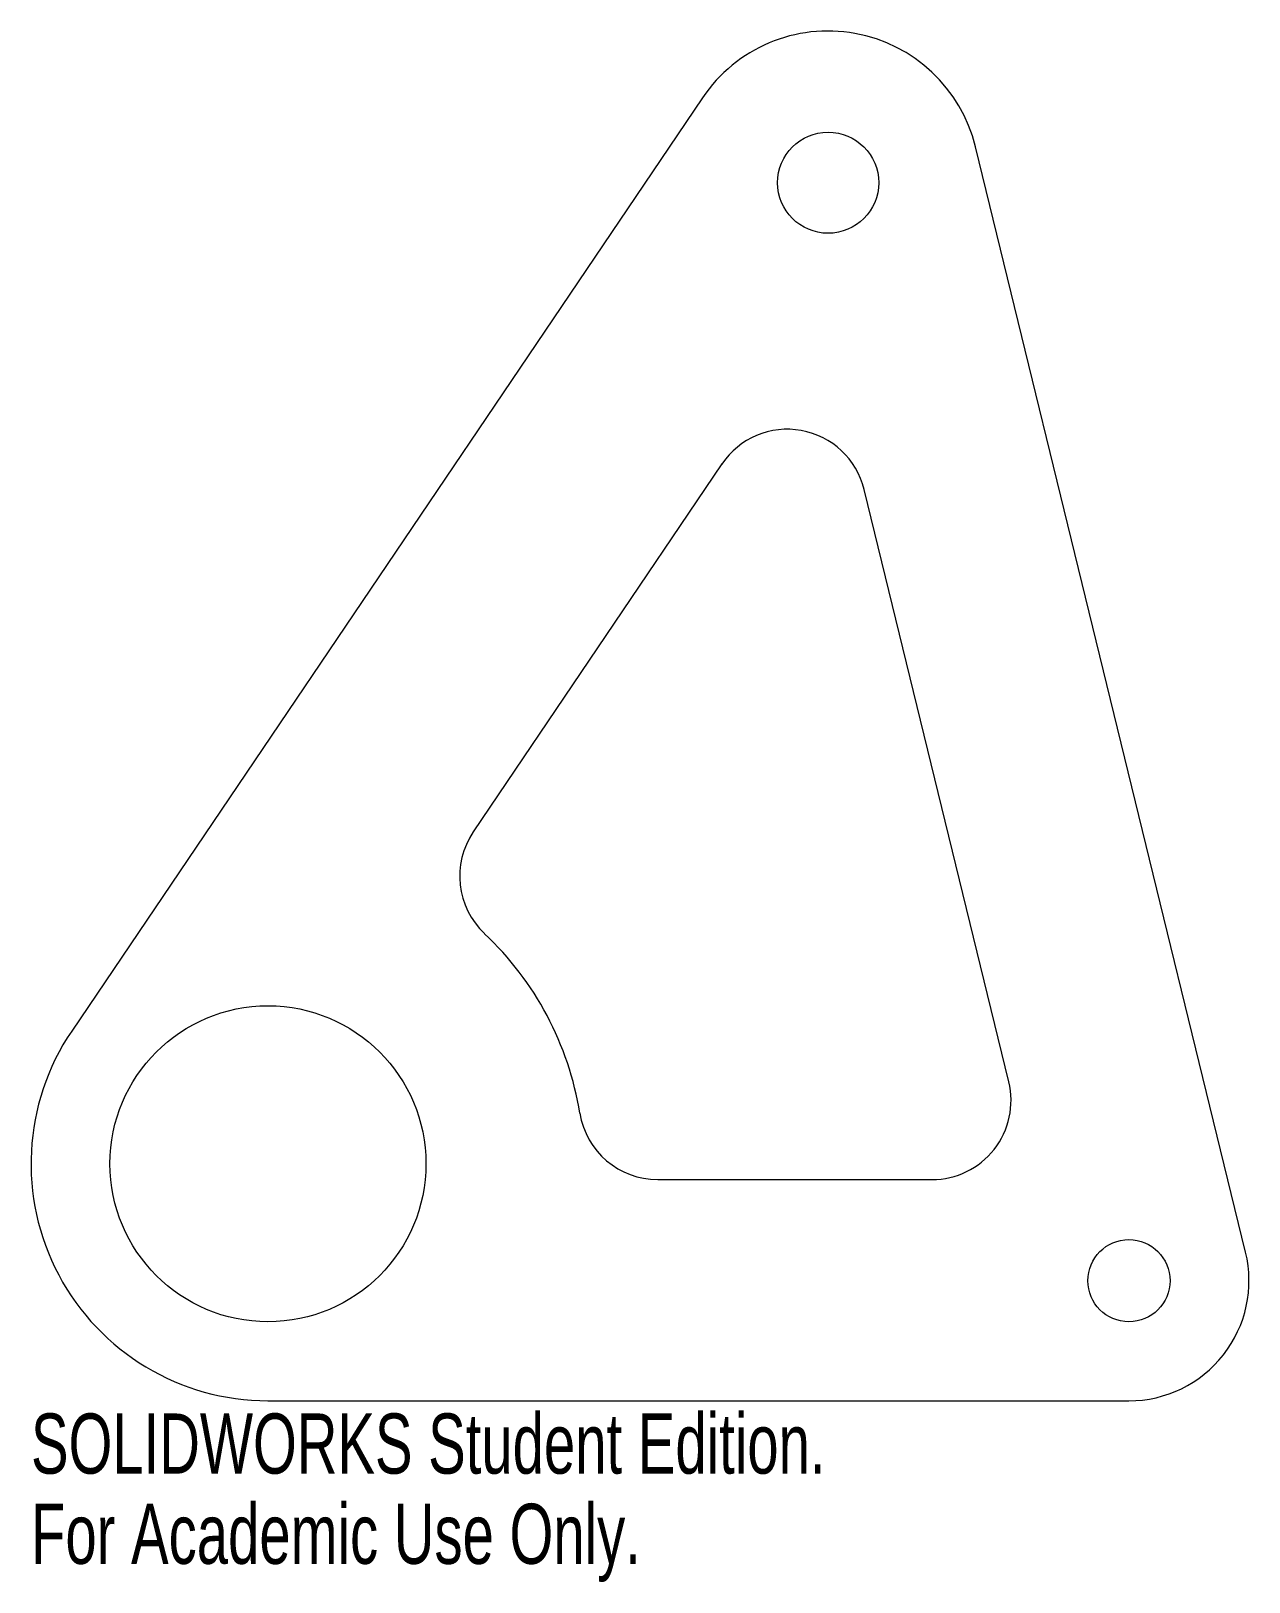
# Model space of a CAD drawing. Header units: inches. Extents: x -0.75 to 3.1, y -1.32 to 3.58.
import ezdxf

# ---------------------------------------------------------------- set-up
doc = ezdxf.new("R2010")
doc.units = ezdxf.units.IN
doc.header["$MEASUREMENT"] = 0
doc.styles.add('SLDTEXTSTYLE0', font='TXT', dxfattribs={"width": 0.7})

msp = doc.modelspace()

# ---------------------------------------------------------------- linework, layer by layer
at = {"color": 7, "linetype": 'Continuous', "lineweight": 15}
for p, q in [((1.3754, 3.3732), (-0.6213, 0.4201)), ((3.0941, -0.2798), (2.2393, 3.2183)), ((1.4368, 2.2143), (0.6497, 1.0502)), ((2.3447, 0.2593), (1.8867, 2.1336)), ((1.2339, -0.05), (2.1019, -0.05)), ((0, -0.75), (2.725, -0.75))]:
    msp.add_line(p, q, dxfattribs=at)
for centre, radius in [((1.773, 3.1044), 0.16), ((0, 0), 0.5), ((2.725, -0.37), 0.13)]:
    msp.add_circle(centre, radius, dxfattribs=at)
for centre, radius, start, end in [((1.773, 3.1044), 0.48, 13.7324, 145.9363), ((1.6439, 2.0742), 0.25, 13.7324, 145.9363), ((0.8568, 0.9102), 0.25, 145.9363, 226.7294), ((0, 0), 1, 9.2069, 46.7294), ((0, 0), 0.75, 145.9363, 270), ((2.1019, 0.2), 0.25, 270, 13.7324), ((1.2339, 0.2), 0.25, 189.2069, 270), ((2.725, -0.37), 0.38, 270, 13.7324)]:
    msp.add_arc(centre, radius, start, end, dxfattribs=at)

# ---------------------------------------------------------------- texts
at = {"color": 7, "linetype": 'Continuous', "char_height": 0.1903, "attachment_point": 1, "style": 'SLDTEXTSTYLE0'}
for s, insert in [('SOLIDWORKS Student Edition.', (-0.75, -0.7901)), ('For Academic Use Only.', (-0.75, -1.0756))]:
    msp.add_mtext(s, dxfattribs=dict(at, insert=insert))

doc.saveas('drawing.dxf')
